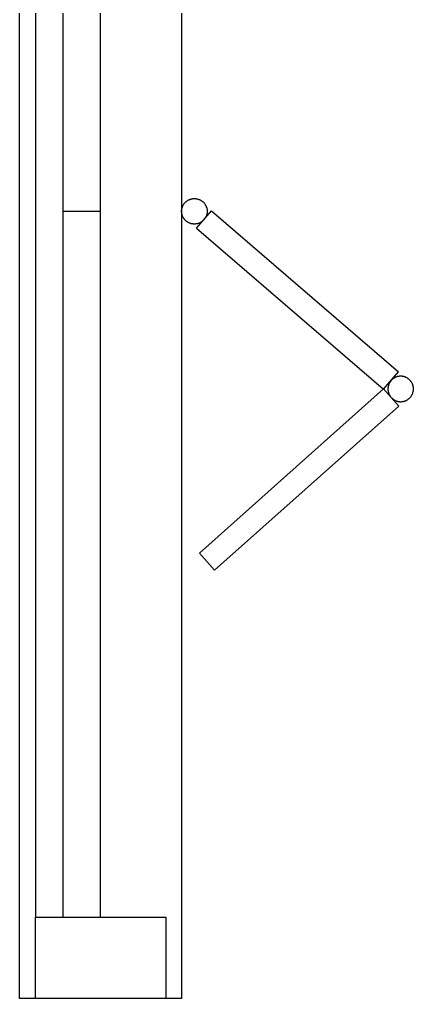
# Model space of a CAD drawing. Header units: millimetres. Extents: x 8663 to 11107, y 11834 to 12818.
# Drawn here: x 9037.6 to 9086.2, y 12451.8 to 12572.5 of the extents above; entities that cross this region are included whole.
import ezdxf

# ---------------------------------------------------------------- set-up
doc = ezdxf.new("R2010")
doc.units = ezdxf.units.MM
doc.layers.add('pencere', color=222, linetype='Continuous')

# ---------------------------------------------------------------- blocks, each defined once
blk = doc.blocks.new('A$C20605C2C')
at = {"layer": 'pencere'}
for p, q in [((0, 0.01, -56.11), (0, 281.01, -56.11)), ((20, 281.01, -56.11), (20, 0.01, -56.11)), ((1.95, 271.01, -56.11), (1.95, 10, -56.11)), ((5.34, 271.01, -56.11), (5.34, 10, -56.11)), ((10, 10, -56.11), (10, 271.01, -56.11)), ((20.15, 97.66, -56.11), (20.18, 97.71, -56.11)), ((20.18, 97.71, -56.11), (20.2, 97.76, -56.11)), ((20.2, 97.76, -56.11), (20.23, 97.81, -56.11)), ((20.23, 97.81, -56.11), (20.26, 97.85, -56.11)), ((20.26, 97.85, -56.11), (20.29, 97.9, -56.11)), ((20.29, 97.9, -56.11), (20.32, 97.94, -56.11)), ((20.32, 97.94, -56.11), (20.36, 97.98, -56.11)), ((20.36, 97.98, -56.11), (20.39, 98.02, -56.11)), ((20.39, 98.02, -56.11), (20.43, 98.06, -56.11)), ((20.43, 98.06, -56.11), (20.47, 98.1, -56.11)), ((20.47, 98.1, -56.11), (20.51, 98.14, -56.11)), ((20.51, 98.14, -56.11), (20.55, 98.18, -56.11)), ((20.55, 98.18, -56.11), (20.59, 98.21, -56.11)), ((20.59, 98.21, -56.11), (20.63, 98.25, -56.11)), ((20.63, 98.25, -56.11), (20.68, 98.28, -56.11)), ((20.68, 98.28, -56.11), (20.72, 98.31, -56.11)), ((20.72, 98.31, -56.11), (20.77, 98.34, -56.11)), ((20.77, 98.34, -56.11), (20.82, 98.36, -56.11)), ((20.82, 98.36, -56.11), (20.87, 98.39, -56.11)), ((20.87, 98.39, -56.11), (20.92, 98.41, -56.11)), ((20.92, 98.41, -56.11), (20.97, 98.43, -56.11)), ((20.97, 98.43, -56.11), (21.02, 98.45, -56.11)), ((21.02, 98.45, -56.11), (21.07, 98.47, -56.11)), ((21.07, 98.47, -56.11), (21.12, 98.49, -56.11)), ((21.12, 98.49, -56.11), (21.17, 98.5, -56.11)), ((21.17, 98.5, -56.11), (21.23, 98.52, -56.11)), ((21.23, 98.52, -56.11), (21.28, 98.53, -56.11)), ((21.28, 98.53, -56.11), (21.33, 98.54, -56.11)), ((21.33, 98.54, -56.11), (21.39, 98.55, -56.11)), ((21.39, 98.55, -56.11), (21.44, 98.55, -56.11)), ((21.44, 98.55, -56.11), (21.5, 98.55, -56.11)), ((21.5, 98.55, -56.11), (21.55, 98.56, -56.11)), ((21.55, 98.56, -56.11), (21.6, 98.56, -56.11)), ((21.6, 98.56, -56.11), (21.66, 98.55, -56.11)), ((21.66, 98.55, -56.11), (21.71, 98.55, -56.11)), ((21.71, 98.55, -56.11), (21.77, 98.54, -56.11)), ((21.77, 98.54, -56.11), (21.82, 98.54, -56.11)), ((21.82, 98.54, -56.11), (21.88, 98.53, -56.11)), ((21.88, 98.53, -56.11), (21.93, 98.52, -56.11)), ((21.93, 98.52, -56.11), (21.98, 98.5, -56.11)), ((21.98, 98.5, -56.11), (22.03, 98.49, -56.11)), ((22.03, 98.49, -56.11), (22.09, 98.47, -56.11)), ((22.09, 98.47, -56.11), (22.14, 98.45, -56.11)), ((22.14, 98.45, -56.11), (22.19, 98.43, -56.11)), ((22.19, 98.43, -56.11), (22.24, 98.41, -56.11)), ((22.24, 98.41, -56.11), (22.29, 98.39, -56.11)), ((22.29, 98.39, -56.11), (22.34, 98.36, -56.11)), ((22.34, 98.36, -56.11), (22.38, 98.33, -56.11)), ((22.38, 98.33, -56.11), (22.43, 98.3, -56.11)), ((22.43, 98.3, -56.11), (22.47, 98.27, -56.11)), ((22.47, 98.27, -56.11), (22.52, 98.24, -56.11)), ((22.52, 98.24, -56.11), (22.56, 98.21, -56.11)), ((22.56, 98.21, -56.11), (22.6, 98.17, -56.11)), ((22.6, 98.17, -56.11), (22.64, 98.14, -56.11)), ((22.64, 98.14, -56.11), (22.68, 98.1, -56.11)), ((22.68, 98.1, -56.11), (22.72, 98.06, -56.11)), ((22.72, 98.06, -56.11), (22.76, 98.02, -56.11)), ((22.76, 98.02, -56.11), (22.79, 97.98, -56.11)), ((22.79, 97.98, -56.11), (22.83, 97.93, -56.11)), ((22.83, 97.93, -56.11), (22.86, 97.89, -56.11)), ((22.86, 97.89, -56.11), (22.89, 97.84, -56.11)), ((22.89, 97.84, -56.11), (22.92, 97.8, -56.11)), ((22.92, 97.8, -56.11), (22.95, 97.75, -56.11)), ((22.95, 97.75, -56.11), (22.97, 97.7, -56.11)), ((22.97, 97.7, -56.11), (23, 97.65, -56.11)), ((5.34, 97, -56.11), (10, 97, -56.11)), ((20, 97.08, -56.11), (20.01, 97.14, -56.11)), ((20, 97.03, -56.11), (20, 97.08, -56.11)), ((20, 96.97, -56.11), (20, 97.03, -56.11)), ((20, 96.92, -56.11), (20, 96.97, -56.11)), ((20, 96.87, -56.11), (20, 96.92, -56.11)), ((20.01, 96.81, -56.11), (20, 96.87, -56.11)), ((20.01, 97.19, -56.11), (20.02, 97.25, -56.11)), ((20.01, 97.14, -56.11), (20.01, 97.19, -56.11)), ((20.02, 96.76, -56.11), (20.01, 96.81, -56.11)), ((20.02, 97.25, -56.11), (20.03, 97.3, -56.11)), ((20.03, 96.7, -56.11), (20.02, 96.76, -56.11)), ((20.03, 97.3, -56.11), (20.04, 97.35, -56.11)), ((20.04, 96.65, -56.11), (20.03, 96.7, -56.11)), ((20.04, 97.35, -56.11), (20.06, 97.41, -56.11)), ((20.05, 96.6, -56.11), (20.04, 96.65, -56.11)), ((20.06, 96.54, -56.11), (20.05, 96.6, -56.11)), ((20.06, 97.41, -56.11), (20.07, 97.46, -56.11)), ((20.08, 96.49, -56.11), (20.06, 96.54, -56.11)), ((20.07, 97.46, -56.11), (20.09, 97.51, -56.11)), ((20.1, 96.44, -56.11), (20.08, 96.49, -56.11)), ((20.09, 97.51, -56.11), (20.11, 97.56, -56.11)), ((20.11, 97.56, -56.11), (20.13, 97.61, -56.11)), ((20.13, 97.61, -56.11), (20.15, 97.66, -56.11)), ((21.85, 94.89, -56.11), (23.68, 97.03, -56.11)), ((23, 97.65, -56.11), (23.02, 97.6, -56.11)), ((23.02, 97.6, -56.11), (23.04, 97.55, -56.11)), ((23.04, 97.55, -56.11), (23.06, 97.5, -56.11)), ((23.06, 97.5, -56.11), (23.08, 97.45, -56.11)), ((23.08, 96.54, -56.11), (23.06, 96.48, -56.11)), ((23.08, 97.45, -56.11), (23.09, 97.4, -56.11)), ((23.1, 96.59, -56.11), (23.08, 96.54, -56.11)), ((23.09, 97.4, -56.11), (23.1, 97.34, -56.11)), ((23.1, 97.34, -56.11), (23.12, 97.29, -56.11)), ((23.11, 96.64, -56.11), (23.1, 96.59, -56.11)), ((23.12, 96.69, -56.11), (23.11, 96.64, -56.11)), ((23.12, 97.29, -56.11), (23.13, 97.24, -56.11)), ((23.13, 96.75, -56.11), (23.12, 96.69, -56.11)), ((23.13, 97.24, -56.11), (23.13, 97.18, -56.11)), ((23.13, 97.18, -56.11), (23.14, 97.13, -56.11)), ((23.14, 96.8, -56.11), (23.13, 96.75, -56.11)), ((23.14, 97.13, -56.11), (23.14, 97.07, -56.11)), ((23.14, 97.07, -56.11), (23.15, 97.02, -56.11)), ((23.15, 96.97, -56.11), (23.14, 96.91, -56.11)), ((23.14, 96.91, -56.11), (23.14, 96.86, -56.11)), ((23.14, 96.86, -56.11), (23.14, 96.8, -56.11)), ((23.15, 97.02, -56.11), (23.15, 96.97, -56.11)), ((23.68, 97.03, -56.11), (46.76, 77.19, -56.11)), ((20.12, 96.39, -56.11), (20.1, 96.44, -56.11)), ((20.14, 96.34, -56.11), (20.12, 96.39, -56.11)), ((20.16, 96.29, -56.11), (20.14, 96.34, -56.11)), ((20.19, 96.24, -56.11), (20.16, 96.29, -56.11)), ((20.21, 96.19, -56.11), (20.19, 96.24, -56.11)), ((20.24, 96.15, -56.11), (20.21, 96.19, -56.11)), ((20.27, 96.1, -56.11), (20.24, 96.15, -56.11)), ((20.3, 96.06, -56.11), (20.27, 96.1, -56.11)), ((20.34, 96.01, -56.11), (20.3, 96.06, -56.11)), ((20.37, 95.97, -56.11), (20.34, 96.01, -56.11)), ((20.41, 95.93, -56.11), (20.37, 95.97, -56.11)), ((20.44, 95.89, -56.11), (20.41, 95.93, -56.11)), ((20.48, 95.85, -56.11), (20.44, 95.89, -56.11)), ((20.52, 95.81, -56.11), (20.48, 95.85, -56.11)), ((20.56, 95.78, -56.11), (20.52, 95.81, -56.11)), ((20.61, 95.74, -56.11), (20.56, 95.78, -56.11)), ((20.65, 95.71, -56.11), (20.61, 95.74, -56.11)), ((20.69, 95.68, -56.11), (20.65, 95.71, -56.11)), ((20.74, 95.65, -56.11), (20.69, 95.68, -56.11)), ((20.79, 95.62, -56.11), (20.74, 95.65, -56.11)), ((20.83, 95.59, -56.11), (20.79, 95.62, -56.11)), ((20.88, 95.57, -56.11), (20.83, 95.59, -56.11)), ((20.93, 95.55, -56.11), (20.88, 95.57, -56.11)), ((20.98, 95.53, -56.11), (20.93, 95.55, -56.11)), ((21.03, 95.51, -56.11), (20.98, 95.53, -56.11)), ((21.09, 95.49, -56.11), (21.03, 95.51, -56.11)), ((21.14, 95.47, -56.11), (21.09, 95.49, -56.11)), ((21.19, 95.46, -56.11), (21.14, 95.47, -56.11)), ((21.24, 95.45, -56.11), (21.19, 95.46, -56.11)), ((21.3, 95.43, -56.11), (21.24, 95.45, -56.11)), ((21.35, 95.43, -56.11), (21.3, 95.43, -56.11)), ((21.41, 95.42, -56.11), (21.35, 95.43, -56.11)), ((21.46, 95.41, -56.11), (21.41, 95.42, -56.11)), ((21.51, 95.41, -56.11), (21.46, 95.41, -56.11)), ((21.57, 95.41, -56.11), (21.51, 95.41, -56.11)), ((21.62, 95.41, -56.11), (21.57, 95.41, -56.11)), ((21.68, 95.41, -56.11), (21.62, 95.41, -56.11)), ((21.73, 95.42, -56.11), (21.68, 95.41, -56.11)), ((21.79, 95.43, -56.11), (21.73, 95.42, -56.11)), ((21.84, 95.43, -56.11), (21.79, 95.43, -56.11)), ((21.89, 95.44, -56.11), (21.84, 95.43, -56.11)), ((21.95, 95.46, -56.11), (21.89, 95.44, -56.11)), ((22, 95.47, -56.11), (21.95, 95.46, -56.11)), ((22.05, 95.49, -56.11), (22, 95.47, -56.11)), ((22.1, 95.5, -56.11), (22.05, 95.49, -56.11)), ((22.16, 95.52, -56.11), (22.1, 95.5, -56.11)), ((22.21, 95.54, -56.11), (22.16, 95.52, -56.11)), ((22.26, 95.57, -56.11), (22.21, 95.54, -56.11)), ((22.3, 95.59, -56.11), (22.26, 95.57, -56.11)), ((22.35, 95.62, -56.11), (22.3, 95.59, -56.11)), ((22.4, 95.64, -56.11), (22.35, 95.62, -56.11)), ((22.44, 95.67, -56.11), (22.4, 95.64, -56.11)), ((22.49, 95.71, -56.11), (22.44, 95.67, -56.11)), ((22.53, 95.74, -56.11), (22.49, 95.71, -56.11)), ((22.58, 95.77, -56.11), (22.53, 95.74, -56.11)), ((22.62, 95.81, -56.11), (22.58, 95.77, -56.11)), ((22.66, 95.84, -56.11), (22.62, 95.81, -56.11)), ((22.7, 95.88, -56.11), (22.66, 95.84, -56.11)), ((22.73, 95.92, -56.11), (22.7, 95.88, -56.11)), ((22.77, 95.96, -56.11), (22.73, 95.92, -56.11)), ((22.8, 96.01, -56.11), (22.77, 95.96, -56.11)), ((22.84, 96.05, -56.11), (22.8, 96.01, -56.11)), ((22.87, 96.09, -56.11), (22.84, 96.05, -56.11)), ((22.9, 96.14, -56.11), (22.87, 96.09, -56.11)), ((22.93, 96.19, -56.11), (22.9, 96.14, -56.11)), ((22.96, 96.23, -56.11), (22.93, 96.19, -56.11)), ((22.98, 96.28, -56.11), (22.96, 96.23, -56.11)), ((23, 96.33, -56.11), (22.98, 96.28, -56.11)), ((23.03, 96.38, -56.11), (23, 96.33, -56.11)), ((23.05, 96.43, -56.11), (23.03, 96.38, -56.11)), ((23.06, 96.48, -56.11), (23.05, 96.43, -56.11)), ((21.85, 94.89, -56.11), (44.92, 75.05, -56.11)), ((44.92, 75.05, -56.11), (46.76, 77.19, -56.11)), ((45.74, 75.99, -56.11), (45.71, 75.94, -56.11)), ((45.77, 76.03, -56.11), (45.74, 75.99, -56.11)), ((45.8, 76.07, -56.11), (45.77, 76.03, -56.11)), ((45.84, 76.12, -56.11), (45.8, 76.07, -56.11)), ((45.87, 76.16, -56.11), (45.84, 76.12, -56.11)), ((45.91, 76.2, -56.11), (45.87, 76.16, -56.11)), ((45.95, 76.23, -56.11), (45.91, 76.2, -56.11)), ((45.99, 76.27, -56.11), (45.95, 76.23, -56.11)), ((46.03, 76.31, -56.11), (45.99, 76.27, -56.11)), ((46.07, 76.34, -56.11), (46.03, 76.31, -56.11)), ((46.12, 76.37, -56.11), (46.07, 76.34, -56.11)), ((46.16, 76.4, -56.11), (46.12, 76.37, -56.11)), ((46.21, 76.43, -56.11), (46.16, 76.4, -56.11)), ((46.25, 76.46, -56.11), (46.21, 76.43, -56.11)), ((46.3, 76.49, -56.11), (46.25, 76.46, -56.11)), ((46.35, 76.51, -56.11), (46.3, 76.49, -56.11)), ((46.4, 76.53, -56.11), (46.35, 76.51, -56.11)), ((46.45, 76.56, -56.11), (46.4, 76.53, -56.11)), ((46.5, 76.57, -56.11), (46.45, 76.56, -56.11)), ((46.55, 76.59, -56.11), (46.5, 76.57, -56.11)), ((46.61, 76.61, -56.11), (46.55, 76.59, -56.11)), ((46.66, 76.62, -56.11), (46.61, 76.61, -56.11)), ((46.71, 76.63, -56.11), (46.66, 76.62, -56.11)), ((46.77, 76.64, -56.11), (46.71, 76.63, -56.11)), ((46.82, 76.65, -56.11), (46.77, 76.64, -56.11)), ((46.87, 76.66, -56.11), (46.82, 76.65, -56.11)), ((46.93, 76.66, -56.11), (46.87, 76.66, -56.11)), ((46.98, 76.67, -56.11), (46.93, 76.66, -56.11)), ((47.04, 76.67, -56.11), (46.98, 76.67, -56.11)), ((47.09, 76.66, -56.11), (47.04, 76.67, -56.11)), ((47.15, 76.66, -56.11), (47.09, 76.66, -56.11)), ((47.2, 76.66, -56.11), (47.15, 76.66, -56.11)), ((47.26, 76.65, -56.11), (47.2, 76.66, -56.11)), ((47.31, 76.64, -56.11), (47.26, 76.65, -56.11)), ((47.36, 76.63, -56.11), (47.31, 76.64, -56.11)), ((47.42, 76.62, -56.11), (47.36, 76.63, -56.11)), ((47.47, 76.6, -56.11), (47.42, 76.62, -56.11)), ((47.52, 76.59, -56.11), (47.47, 76.6, -56.11)), ((47.57, 76.57, -56.11), (47.52, 76.59, -56.11)), ((47.62, 76.55, -56.11), (47.57, 76.57, -56.11)), ((47.67, 76.53, -56.11), (47.62, 76.55, -56.11)), ((47.72, 76.51, -56.11), (47.67, 76.53, -56.11)), ((47.77, 76.48, -56.11), (47.72, 76.51, -56.11)), ((47.82, 76.45, -56.11), (47.77, 76.48, -56.11)), ((47.87, 76.43, -56.11), (47.82, 76.45, -56.11)), ((47.91, 76.4, -56.11), (47.87, 76.43, -56.11)), ((47.96, 76.36, -56.11), (47.91, 76.4, -56.11)), ((48, 76.33, -56.11), (47.96, 76.36, -56.11)), ((48.04, 76.3, -56.11), (48, 76.33, -56.11)), ((48.08, 76.26, -56.11), (48.04, 76.3, -56.11)), ((48.12, 76.22, -56.11), (48.08, 76.26, -56.11)), ((48.16, 76.19, -56.11), (48.12, 76.22, -56.11)), ((48.2, 76.15, -56.11), (48.16, 76.19, -56.11)), ((48.24, 76.1, -56.11), (48.2, 76.15, -56.11)), ((48.27, 76.06, -56.11), (48.24, 76.1, -56.11)), ((48.3, 76.02, -56.11), (48.27, 76.06, -56.11)), ((48.33, 75.97, -56.11), (48.3, 76.02, -56.11)), ((44.92, 75.1, -56.11), (22.19, 54.86, -56.11)), ((44.92, 75.1, -56.11), (46.79, 72.99, -56.11)), ((45.47, 75.28, -56.11), (45.46, 75.22, -56.11)), ((45.46, 75.22, -56.11), (45.46, 75.17, -56.11)), ((45.46, 75.17, -56.11), (45.46, 75.11, -56.11)), ((45.46, 75.11, -56.11), (45.46, 75.06, -56.11)), ((45.46, 75.06, -56.11), (45.46, 75.01, -56.11)), ((45.46, 75.01, -56.11), (45.46, 74.95, -56.11)), ((45.46, 74.95, -56.11), (45.47, 74.9, -56.11)), ((45.48, 75.33, -56.11), (45.47, 75.28, -56.11)), ((45.47, 74.9, -56.11), (45.48, 74.84, -56.11)), ((45.5, 75.44, -56.11), (45.48, 75.39, -56.11)), ((45.48, 75.39, -56.11), (45.48, 75.33, -56.11)), ((45.48, 74.84, -56.11), (45.49, 74.79, -56.11)), ((45.49, 74.79, -56.11), (45.5, 74.74, -56.11)), ((45.51, 75.49, -56.11), (45.5, 75.44, -56.11)), ((45.52, 75.54, -56.11), (45.51, 75.49, -56.11)), ((45.54, 75.6, -56.11), (45.52, 75.54, -56.11)), ((45.56, 75.65, -56.11), (45.54, 75.6, -56.11)), ((45.58, 75.7, -56.11), (45.56, 75.65, -56.11)), ((45.6, 75.75, -56.11), (45.58, 75.7, -56.11)), ((45.62, 75.8, -56.11), (45.6, 75.75, -56.11)), ((45.65, 75.85, -56.11), (45.62, 75.8, -56.11)), ((45.68, 75.89, -56.11), (45.65, 75.85, -56.11)), ((45.71, 75.94, -56.11), (45.68, 75.89, -56.11)), ((48.36, 75.93, -56.11), (48.33, 75.97, -56.11)), ((48.39, 75.88, -56.11), (48.36, 75.93, -56.11)), ((48.42, 75.83, -56.11), (48.39, 75.88, -56.11)), ((48.44, 75.78, -56.11), (48.42, 75.83, -56.11)), ((48.47, 75.74, -56.11), (48.44, 75.78, -56.11)), ((48.49, 75.68, -56.11), (48.47, 75.74, -56.11)), ((48.51, 75.63, -56.11), (48.49, 75.68, -56.11)), ((48.53, 75.58, -56.11), (48.51, 75.63, -56.11)), ((48.54, 75.53, -56.11), (48.53, 75.58, -56.11)), ((48.56, 75.48, -56.11), (48.54, 75.53, -56.11)), ((48.57, 75.42, -56.11), (48.56, 75.48, -56.11)), ((48.58, 75.37, -56.11), (48.57, 75.42, -56.11)), ((48.57, 74.77, -56.11), (48.58, 74.83, -56.11)), ((48.59, 75.32, -56.11), (48.58, 75.37, -56.11)), ((48.58, 74.83, -56.11), (48.59, 74.88, -56.11)), ((48.59, 75.26, -56.11), (48.59, 75.32, -56.11)), ((48.6, 75.21, -56.11), (48.59, 75.26, -56.11)), ((48.59, 74.88, -56.11), (48.6, 74.94, -56.11)), ((48.6, 75.15, -56.11), (48.6, 75.21, -56.11)), ((48.6, 75.1, -56.11), (48.6, 75.15, -56.11)), ((48.6, 75.04, -56.11), (48.6, 75.1, -56.11)), ((48.6, 74.99, -56.11), (48.6, 75.04, -56.11)), ((48.6, 74.94, -56.11), (48.6, 74.99, -56.11)), ((45.5, 74.74, -56.11), (45.51, 74.68, -56.11)), ((45.51, 74.68, -56.11), (45.53, 74.63, -56.11)), ((45.53, 74.63, -56.11), (45.54, 74.58, -56.11)), ((45.54, 74.58, -56.11), (45.56, 74.53, -56.11)), ((45.56, 74.53, -56.11), (45.58, 74.48, -56.11)), ((45.58, 74.48, -56.11), (45.61, 74.43, -56.11)), ((45.61, 74.43, -56.11), (45.63, 74.38, -56.11)), ((45.63, 74.38, -56.11), (45.66, 74.33, -56.11)), ((45.66, 74.33, -56.11), (45.68, 74.28, -56.11)), ((45.68, 74.28, -56.11), (45.71, 74.24, -56.11)), ((45.71, 74.24, -56.11), (45.74, 74.19, -56.11)), ((45.74, 74.19, -56.11), (45.77, 74.15, -56.11)), ((45.77, 74.15, -56.11), (45.81, 74.1, -56.11)), ((45.81, 74.1, -56.11), (45.84, 74.06, -56.11)), ((45.84, 74.06, -56.11), (45.88, 74.02, -56.11)), ((45.88, 74.02, -56.11), (45.92, 73.98, -56.11)), ((45.92, 73.98, -56.11), (45.96, 73.94, -56.11)), ((45.96, 73.94, -56.11), (46, 73.91, -56.11)), ((46, 73.91, -56.11), (46.04, 73.87, -56.11)), ((46.04, 73.87, -56.11), (46.08, 73.84, -56.11)), ((46.08, 73.84, -56.11), (46.13, 73.81, -56.11)), ((46.13, 73.81, -56.11), (46.17, 73.78, -56.11)), ((46.17, 73.78, -56.11), (46.22, 73.75, -56.11)), ((46.22, 73.75, -56.11), (46.26, 73.72, -56.11)), ((46.26, 73.72, -56.11), (46.31, 73.69, -56.11)), ((46.31, 73.69, -56.11), (46.36, 73.67, -56.11)), ((46.36, 73.67, -56.11), (46.41, 73.65, -56.11)), ((46.41, 73.65, -56.11), (46.46, 73.63, -56.11)), ((46.46, 73.63, -56.11), (46.51, 73.61, -56.11)), ((46.51, 73.61, -56.11), (46.57, 73.59, -56.11)), ((46.57, 73.59, -56.11), (46.62, 73.58, -56.11)), ((46.62, 73.58, -56.11), (46.67, 73.56, -56.11)), ((47.37, 73.56, -56.11), (47.43, 73.57, -56.11)), ((47.43, 73.57, -56.11), (47.48, 73.59, -56.11)), ((47.48, 73.59, -56.11), (47.53, 73.6, -56.11)), ((47.53, 73.6, -56.11), (47.58, 73.62, -56.11)), ((47.58, 73.62, -56.11), (47.63, 73.64, -56.11)), ((47.63, 73.64, -56.11), (47.68, 73.66, -56.11)), ((47.68, 73.66, -56.11), (47.73, 73.69, -56.11)), ((47.73, 73.69, -56.11), (47.78, 73.71, -56.11)), ((47.78, 73.71, -56.11), (47.83, 73.74, -56.11)), ((47.83, 73.74, -56.11), (47.88, 73.77, -56.11)), ((47.88, 73.77, -56.11), (47.92, 73.8, -56.11)), ((47.92, 73.8, -56.11), (47.97, 73.83, -56.11)), ((47.97, 73.83, -56.11), (48.01, 73.86, -56.11)), ((48.01, 73.86, -56.11), (48.05, 73.9, -56.11)), ((48.05, 73.9, -56.11), (48.09, 73.93, -56.11)), ((48.09, 73.93, -56.11), (48.13, 73.97, -56.11)), ((48.13, 73.97, -56.11), (48.17, 74.01, -56.11)), ((48.17, 74.01, -56.11), (48.21, 74.05, -56.11)), ((48.21, 74.05, -56.11), (48.24, 74.09, -56.11)), ((48.24, 74.09, -56.11), (48.28, 74.13, -56.11)), ((48.28, 74.13, -56.11), (48.31, 74.18, -56.11)), ((48.31, 74.18, -56.11), (48.34, 74.22, -56.11)), ((48.34, 74.22, -56.11), (48.37, 74.27, -56.11)), ((48.37, 74.27, -56.11), (48.4, 74.32, -56.11)), ((48.4, 74.32, -56.11), (48.42, 74.36, -56.11)), ((48.42, 74.36, -56.11), (48.45, 74.41, -56.11)), ((48.45, 74.41, -56.11), (48.47, 74.46, -56.11)), ((48.47, 74.46, -56.11), (48.49, 74.51, -56.11)), ((48.49, 74.51, -56.11), (48.51, 74.56, -56.11)), ((48.51, 74.56, -56.11), (48.53, 74.62, -56.11)), ((48.53, 74.62, -56.11), (48.54, 74.67, -56.11)), ((48.54, 74.67, -56.11), (48.56, 74.72, -56.11)), ((48.56, 74.72, -56.11), (48.57, 74.77, -56.11)), ((24.07, 52.76, -56.11), (46.79, 72.99, -56.11)), ((46.79, 72.99, -56.11), (24.07, 52.76, -56.11)), ((46.67, 73.56, -56.11), (46.72, 73.55, -56.11)), ((46.72, 73.55, -56.11), (46.78, 73.54, -56.11)), ((46.78, 73.54, -56.11), (46.83, 73.53, -56.11)), ((46.83, 73.53, -56.11), (46.89, 73.53, -56.11)), ((46.89, 73.53, -56.11), (46.94, 73.52, -56.11)), ((46.94, 73.52, -56.11), (47, 73.52, -56.11)), ((47, 73.52, -56.11), (47.05, 73.52, -56.11)), ((47.05, 73.52, -56.11), (47.1, 73.52, -56.11)), ((47.1, 73.52, -56.11), (47.16, 73.53, -56.11)), ((47.16, 73.53, -56.11), (47.21, 73.53, -56.11)), ((47.21, 73.53, -56.11), (47.27, 73.54, -56.11)), ((47.27, 73.54, -56.11), (47.32, 73.55, -56.11)), ((47.32, 73.55, -56.11), (47.37, 73.56, -56.11)), ((22.19, 54.86, -56.11), (24.07, 52.76, -56.11)), ((1.95, 0, -56.11), (1.95, 10, -56.11)), ((1.95, 10, -56.11), (18.05, 10, -56.11)), ((18.05, 10, -56.11), (18.05, 0, -56.11)), ((20, 0.01, -56.11), (0, 0.01, -56.11)), ((18.05, 0, -56.11), (1.95, 0, -56.11))]:
    blk.add_line(p, q, dxfattribs=at)

msp = doc.modelspace()

# ---------------------------------------------------------------- block references
msp.add_blockref('A$C20605C2C', (9037.61, 12451.85))

doc.saveas('drawing.dxf')
